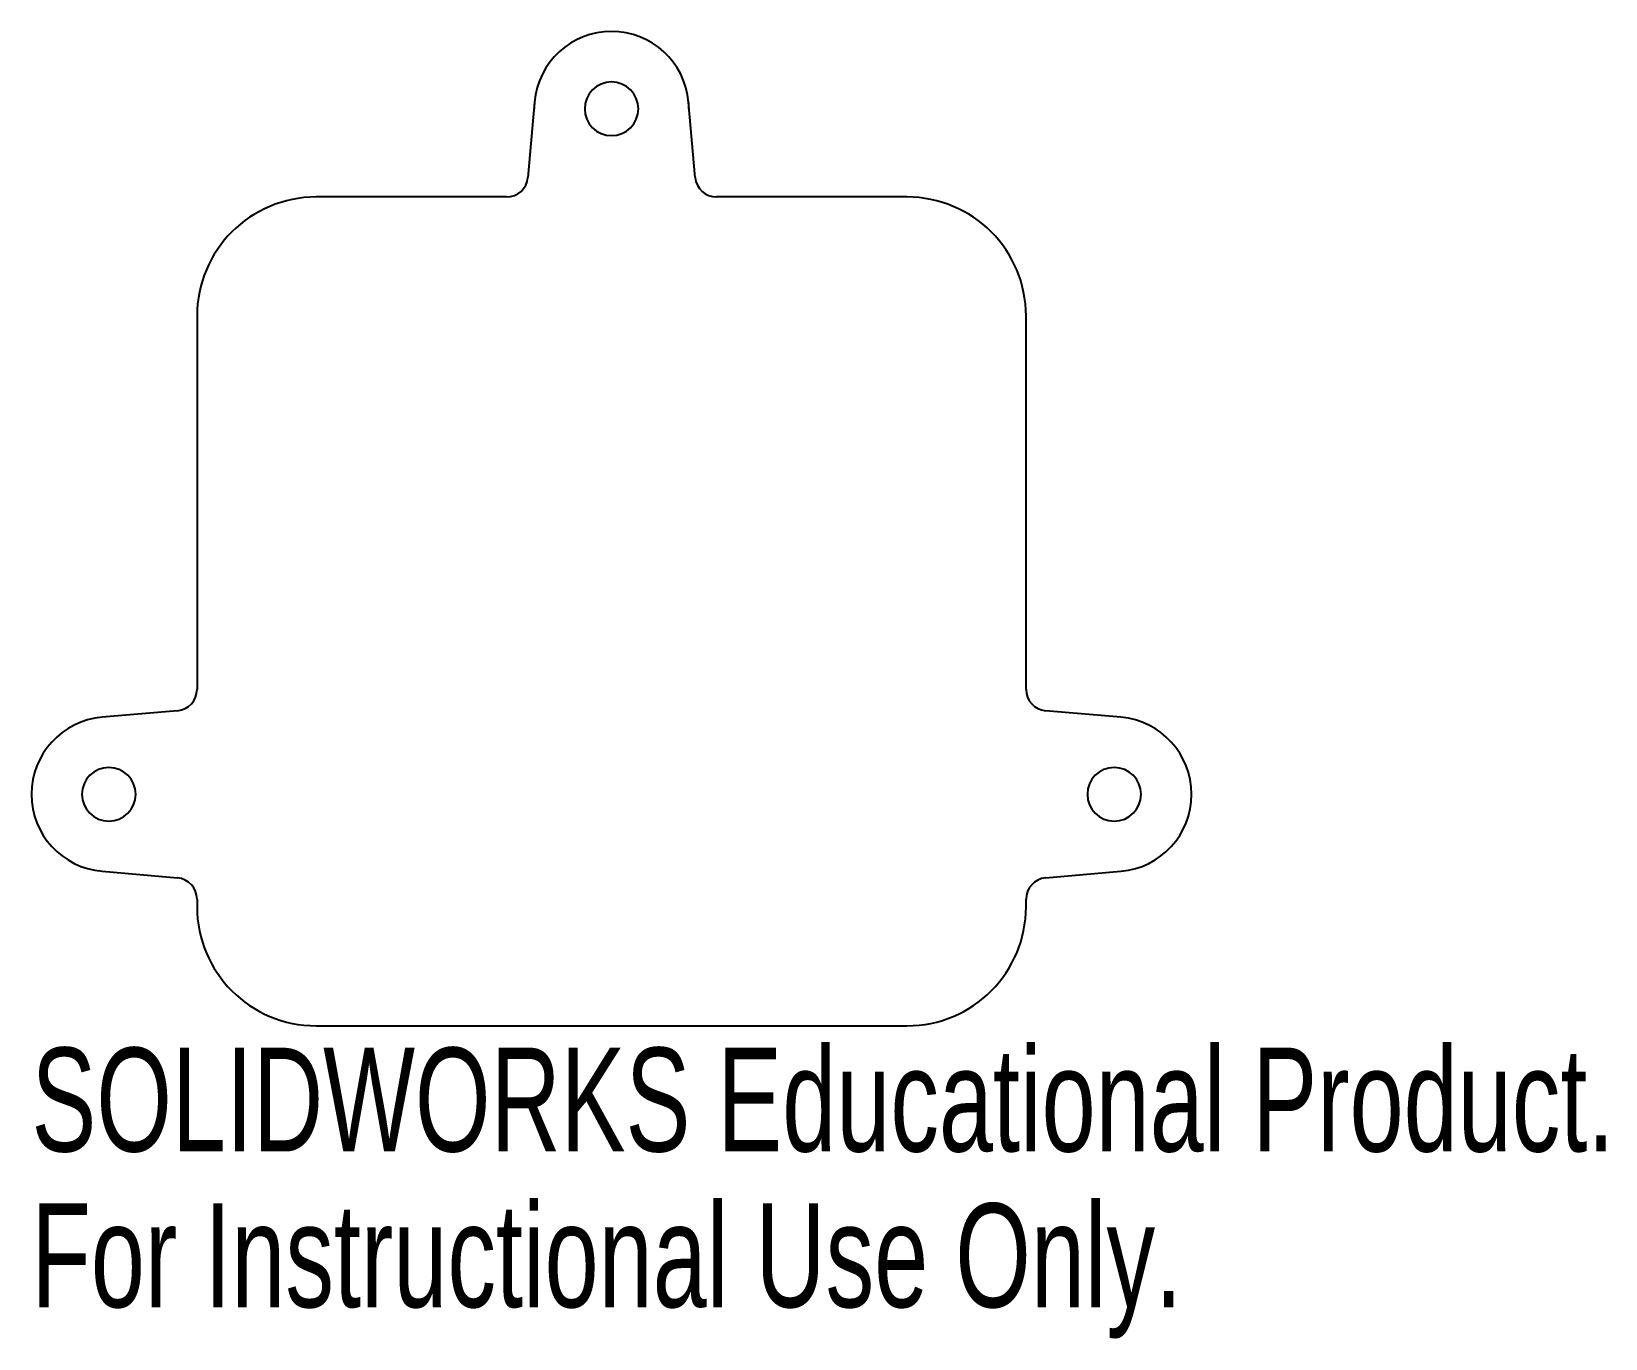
# Model space of a CAD drawing. Header units: millimetres. Extents: x -27 to 46.3, y -33.9 to 27.
import ezdxf

# ---------------------------------------------------------------- set-up
doc = ezdxf.new("R2010")
doc.units = ezdxf.units.MM
doc.styles.add('SLDTEXTSTYLE0', font='TXT', dxfattribs={"width": 0.7})

msp = doc.modelspace()

# ---------------------------------------------------------------- linework, layer by layer
at = {"color": 7, "linetype": 'Continuous'}
for p, q in [((-3.586, 23.714), (-3.893, 20.206)), ((3.893, 20.206), (3.586, 23.714)), ((-4.888, 19.294), (-13.75, 19.294)), ((13.75, 19.294), (4.888, 19.294)), ((-19.294, 13.75), (-19.294, -3.628)), ((19.294, -3.628), (19.294, 13.75)), ((-20.206, -4.624), (-23.714, -4.931)), ((23.714, -4.931), (20.206, -4.624)), ((-23.714, -12.103), (-20.206, -12.41)), ((20.206, -12.41), (23.714, -12.103)), ((-19.294, -13.405), (-19.294, -13.75)), ((19.294, -13.75), (19.294, -13.405)), ((-13.75, -19.294), (13.75, -19.294))]:
    msp.add_line(p, q, dxfattribs=at)
for centre, radius, start, end in [((0, 23.4), 3.6, 5, 175), ((0, 23.4), 1.25, 0, 180), ((0, 23.4), 3.6, 175, 180), ((0, 23.4), 3.6, 0, 5), ((0, 23.4), 1.25, 180, 0), ((-13.75, 13.75), 5.544, 90, 180), ((13.75, 13.75), 5.544, 0, 90), ((-23.4, -8.517), 3.6, 95, 265), ((23.4, -8.517), 3.6, 275, 85), ((-23.4, -8.517), 1.25, 0, 180), ((23.4, -8.517), 1.25, 0, 180), ((-23.4, -8.517), 1.25, 180, 0), ((23.4, -8.517), 1.25, 180, 0), ((-13.75, -13.75), 5.544, 180, 270), ((13.75, -13.75), 5.544, 270, 0)]:
    msp.add_arc(centre, radius, start, end, dxfattribs=at)
for centre, major_axis, start_param, end_param in [((-4.891, 20.295), (0.747, -0.668), 5.443447, 6.924888), ((4.891, 20.295), (0.747, 0.668), 2.49989, 3.981331), ((-20.295, -3.626), (-0.668, 0.747), 2.49989, 3.981331), ((20.295, -3.626), (-0.668, -0.747), 5.443447, 6.924888), ((-20.295, -13.407), (0.668, 0.747), 5.443447, 6.924888), ((20.295, -13.407), (0.668, -0.747), 2.49989, 3.981331)]:
    msp.add_ellipse(centre, major_axis=major_axis, ratio=0.997864, start_param=start_param, end_param=end_param, dxfattribs=at)

# ---------------------------------------------------------------- texts
at = {"color": 7, "linetype": 'Continuous', "char_height": 4.83362, "attachment_point": 1, "style": 'SLDTEXTSTYLE0'}
for s, insert in [('SOLIDWORKS Educational Product.', (-27, -20.314)), ('For Instructional Use Only.', (-27, -27.564))]:
    msp.add_mtext(s, dxfattribs=dict(at, insert=insert))

doc.saveas('drawing.dxf')
